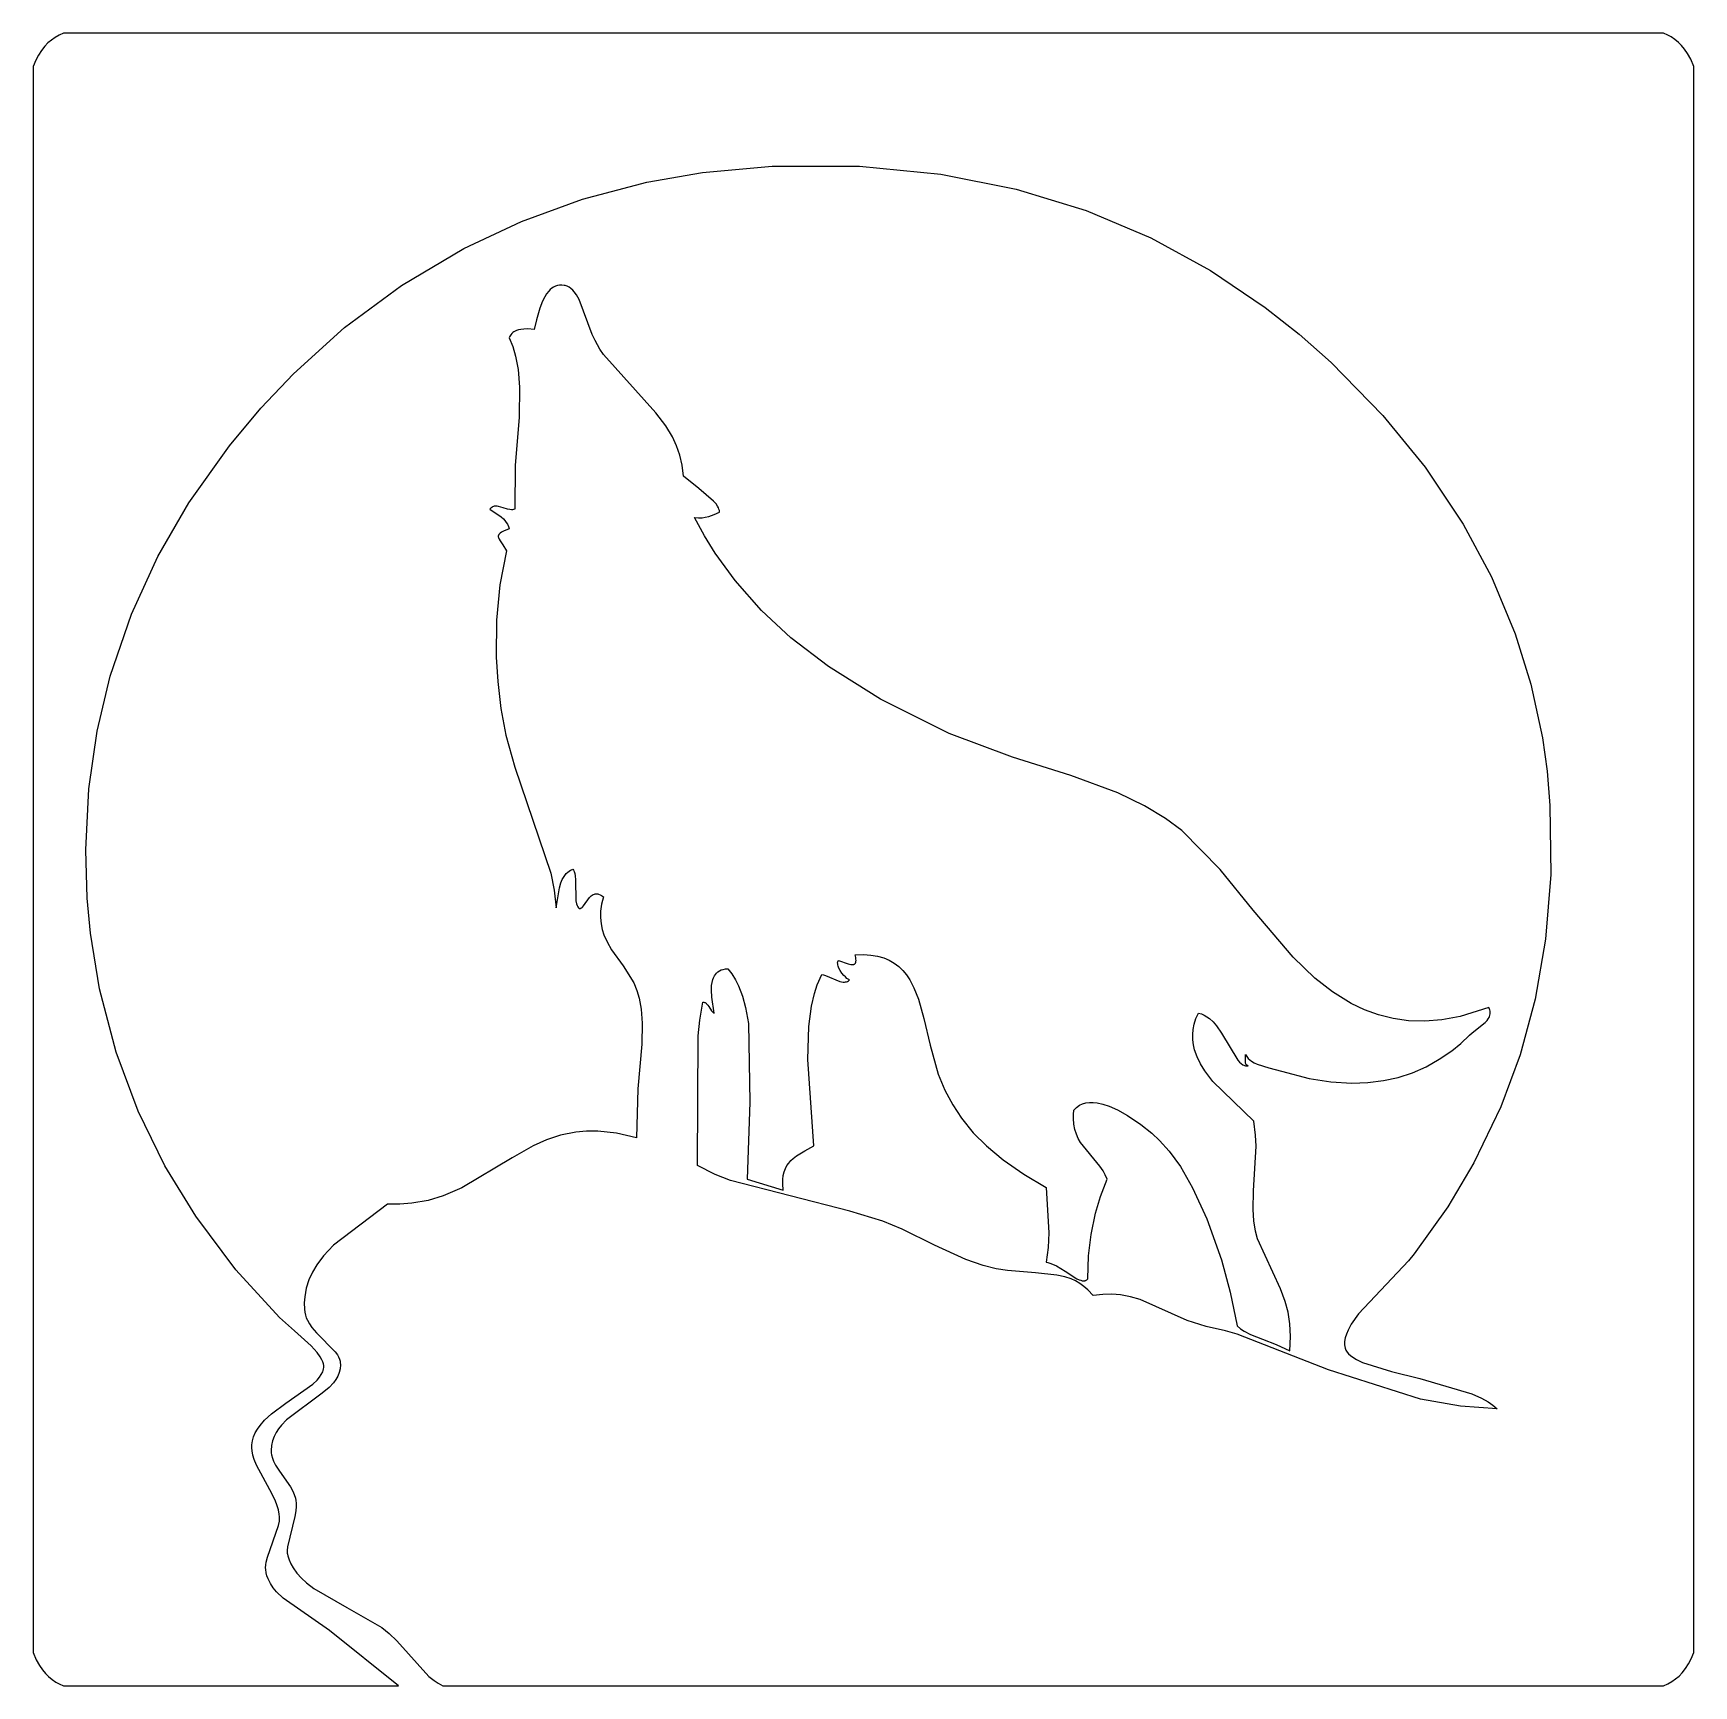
# Model space of a CAD drawing. Extents: x 0.14 to 6.61, y 0.12 to 6.56.
import ezdxf

# ---------------------------------------------------------------- set-up
doc = ezdxf.new("R2010")
doc.units = 0
doc.layers.add('WOLF', color=7, linetype='CONTINUOUS')

msp = doc.modelspace()

# ---------------------------------------------------------------- linework, layer by layer
at = {"layer": 'WOLF'}
msp.add_polyline3d([(0.1371, 0.2515, 5.4883), (0.149, 0.2237, 5.4883), (0.1613, 0.2013, 5.4883), (0.1734, 0.1836, 5.4883), (0.1847, 0.1701, 5.4883), (0.1971, 0.1577, 5.4883), (0.2107, 0.1465, 5.4883), (0.2256, 0.1366, 5.4883), (0.2384, 0.1296, 5.4883), (0.2557, 0.1221, 5.4883), (1.5608, 0.1221, 5.4883), (1.2911, 0.3378, 5.4883), (1.1112, 0.4629, 5.4883), (1.0856, 0.4883, 5.4883), (1.0725, 0.5043, 5.4883), (1.0614, 0.521, 5.4883), (1.0526, 0.5383, 5.4883), (1.0481, 0.5503, 5.4883), (1.0449, 0.5625, 5.4883), (1.043, 0.5751, 5.4883), (1.0427, 0.5821, 5.4883), (1.0433, 0.593, 5.4883), (1.0451, 0.6043, 5.4883), (1.0501, 0.6238, 5.4883), (1.0935, 0.7466, 5.4883), (1.0963, 0.7634, 5.4883), (1.0969, 0.7718, 5.4883), (1.097, 0.78, 5.4883), (1.0962, 0.7909, 5.4883), (1.0932, 0.8072, 5.4883), (1.0884, 0.8238, 5.4883), (1.0796, 0.8459, 5.4883), (1.0595, 0.885, 5.4883), (1.0068, 0.9811, 5.4883), (0.9978, 1.0038, 5.4883), (0.9929, 1.0208, 5.4883), (0.9898, 1.0378, 5.4883), (0.989, 1.0491, 5.4883), (0.9891, 1.0604, 5.4883), (0.9914, 1.0769, 5.4883), (0.9959, 1.0927, 5.4883), (1.0024, 1.1078, 5.4883), (1.0108, 1.1224, 5.4883), (1.0209, 1.1365, 5.4883), (1.0386, 1.1566, 5.4883), (1.0663, 1.182, 5.4883), (1.1213, 1.2229, 5.4883), (1.2265, 1.2977, 5.4883), (1.2432, 1.3134, 5.4883), (1.2524, 1.324, 5.4883), (1.2599, 1.3348, 5.4883), (1.2654, 1.3457, 5.4883), (1.2673, 1.3512, 5.4883), (1.2687, 1.3568, 5.4883), (1.2695, 1.3624, 5.4883), (1.2697, 1.3659, 5.4883), (1.2695, 1.3694, 5.4883), (1.2683, 1.3766, 5.4883), (1.2658, 1.3842, 5.4883), (1.2624, 1.392, 5.4883), (1.2554, 1.404, 5.4883), (1.2432, 1.4207, 5.4883), (1.22, 1.4464, 5.4883), (1.1554, 1.5052, 5.4883), (1.097, 1.5565, 5.4883), (0.9272, 1.7426, 5.4883), (0.7707, 1.9513, 5.4883), (0.6503, 2.148, 5.4883), (0.5458, 2.3613, 5.4883), (0.4598, 2.5911, 5.4883), (0.3953, 2.8374, 5.4883), (0.36, 3.0552, 5.4883), (0.3476, 3.1914, 5.4883), (0.342, 3.3793, 5.4883), (0.3539, 3.6163, 5.4883), (0.3863, 3.8417, 5.4883), (0.4371, 4.0556, 5.4883), (0.5198, 4.2971, 5.4883), (0.6231, 4.5223, 5.4883), (0.7437, 4.731, 5.4883), (0.902, 4.954, 5.4883), (1.0238, 5.0998, 5.4883), (1.1509, 5.2344, 5.4883), (1.3506, 5.4149, 5.4883), (1.5727, 5.5784, 5.4883), (1.8158, 5.722, 5.4883), (2.0399, 5.8272, 5.4883), (2.2775, 5.9139, 5.4883), (2.5278, 5.9803, 5.4883), (2.7455, 6.0188, 5.4883), (3.0168, 6.0434, 5.4883), (3.3568, 6.0429, 5.4883), (3.6735, 6.0122, 5.4883), (3.9677, 5.9538, 5.4883), (4.2404, 5.8701, 5.4883), (4.4924, 5.7638, 5.4883), (4.7248, 5.6372, 5.4883), (4.9384, 5.493, 5.4883), (5.0708, 5.3883, 5.4883), (5.1955, 5.2776, 5.4883), (5.3969, 5.0715, 5.4883), (5.5613, 4.8702, 5.4883), (5.7096, 4.6487, 5.4883), (5.8204, 4.4425, 5.4883), (5.9129, 4.2209, 5.4883), (5.9739, 4.0242, 5.4883), (6.0184, 3.8163, 5.4883), (6.0364, 3.6861, 5.4883), (6.0476, 3.5519, 5.4883), (6.0508, 3.2828, 5.4883), (6.031, 3.0316, 5.4883), (5.9905, 2.7976, 5.4883), (5.9316, 2.58, 5.4883), (5.8566, 2.3777, 5.4883), (5.7517, 2.1603, 5.4883), (5.6495, 1.9887, 5.4883), (5.5191, 1.8046, 5.4883), (5.4962, 1.7781, 5.4883), (5.3018, 1.5716, 5.4883), (5.2736, 1.5309, 5.4883), (5.2609, 1.5074, 5.4883), (5.2545, 1.4923, 5.4883), (5.25, 1.4777, 5.4883), (5.2476, 1.4637, 5.4883), (5.2473, 1.4504, 5.4883), (5.2481, 1.4441, 5.4883), (5.2494, 1.4379, 5.4883), (5.2508, 1.4339, 5.4883), (5.2525, 1.43, 5.4883), (5.2571, 1.4225, 5.4883), (5.2631, 1.4153, 5.4883), (5.2705, 1.4085, 5.4883), (5.2791, 1.4019, 5.4883), (5.2941, 1.3928, 5.4883), (5.3172, 1.3815, 5.4883), (5.4307, 1.3461, 5.4883), (5.5407, 1.3193, 5.4883), (5.7428, 1.2595, 5.4883), (5.7813, 1.2424, 5.4883), (5.8065, 1.2281, 5.4883), (5.8252, 1.2151, 5.4883), (5.8426, 1.2006, 5.4883), (5.6992, 1.2114, 5.4883), (5.5437, 1.2384, 5.4883), (5.1843, 1.3536, 5.4883), (4.8288, 1.4918, 5.4883), (4.783, 1.505, 5.4883), (4.708, 1.5224, 5.4883), (4.6347, 1.5458, 5.4883), (4.4505, 1.6277, 5.4883), (4.4132, 1.638, 5.4883), (4.3738, 1.6448, 5.4883), (4.3404, 1.6474, 5.4883), (4.3052, 1.6468, 5.4883), (4.2679, 1.6428, 5.4883), (4.2473, 1.6647, 5.4883), (4.2315, 1.6783, 5.4883), (4.2153, 1.6898, 5.4883), (4.1986, 1.6994, 5.4883), (4.1815, 1.7073, 5.4883), (4.1578, 1.7155, 5.4883), (4.1265, 1.7226, 5.4883), (4.0425, 1.7314, 5.4883), (3.9336, 1.7399, 5.4883), (3.8899, 1.7468, 5.4883), (3.8385, 1.7597, 5.4883), (3.7714, 1.7833, 5.4883), (3.6494, 1.8394, 5.4883), (3.5237, 1.9017, 5.4883), (3.4482, 1.9325, 5.4883), (3.3189, 1.972, 5.4883), (2.8543, 2.0905, 5.4883), (2.7948, 2.1144, 5.4883), (2.7256, 2.1498, 5.4883), (2.7286, 2.654, 5.4883), (2.7353, 2.7155, 5.4883), (2.7472, 2.7861, 5.4883), (2.7501, 2.7856, 5.4883), (2.7528, 2.7848, 5.4883), (2.7552, 2.7838, 5.4883), (2.7575, 2.7826, 5.4883), (2.7596, 2.7812, 5.4883), (2.7615, 2.7797, 5.4883), (2.7641, 2.7771, 5.4883), (2.7664, 2.7743, 5.4883), (2.7698, 2.7691, 5.4883), (2.7802, 2.7518, 5.4883), (2.7826, 2.749, 5.4883), (2.7852, 2.7464, 5.4883), (2.7871, 2.7449, 5.4883), (2.7881, 2.7442, 5.4883), (2.7903, 2.743, 5.4883), (2.7811, 2.8051, 5.4883), (2.78, 2.8326, 5.4883), (2.7809, 2.8501, 5.4883), (2.7828, 2.8625, 5.4883), (2.7857, 2.874, 5.4883), (2.7884, 2.8811, 5.4883), (2.7917, 2.8878, 5.4883), (2.7956, 2.8938, 5.4883), (2.8002, 2.8992, 5.4883), (2.8055, 2.9039, 5.4883), (2.8116, 2.908, 5.4883), (2.8184, 2.9112, 5.4883), (2.8261, 2.9135, 5.4883), (2.8347, 2.915, 5.4883), (2.8442, 2.9155, 5.4883), (2.8601, 2.8955, 5.4883), (2.874, 2.8733, 5.4883), (2.8862, 2.849, 5.4883), (2.9013, 2.8091, 5.4883), (2.9131, 2.7654, 5.4883), (2.9241, 2.7022, 5.4883), (2.9304, 2.3957, 5.4883), (2.9197, 2.0958, 5.4883), (3.06, 2.0527, 5.4883), (3.0578, 2.0781, 5.4883), (3.0582, 2.0952, 5.4883), (3.0602, 2.1107, 5.4883), (3.0637, 2.1246, 5.4883), (3.0686, 2.1373, 5.4883), (3.0746, 2.1487, 5.4883), (3.0818, 2.159, 5.4883), (3.0899, 2.1683, 5.4883), (3.0989, 2.1768, 5.4883), (3.112, 2.187, 5.4883), (3.1445, 2.2069, 5.4883), (3.1786, 2.2253, 5.4883), (3.1552, 2.5628, 5.4883), (3.1596, 2.6913, 5.4883), (3.1703, 2.7707, 5.4883), (3.1816, 2.8194, 5.4883), (3.1926, 2.8532, 5.4883), (3.211, 2.894, 5.4883), (3.2168, 2.8926, 5.4883), (3.225, 2.8898, 5.4883), (3.2806, 2.8666, 5.4883), (3.2875, 2.865, 5.4883), (3.2941, 2.8642, 5.4883), (3.2983, 2.8641, 5.4883), (3.3024, 2.8644, 5.4883), (3.3064, 2.8652, 5.4883), (3.3102, 2.8666, 5.4883), (3.3138, 2.8684, 5.4883), (3.3155, 2.8696, 5.4883), (3.3188, 2.8724, 5.4883), (3.3159, 2.8736, 5.4883), (3.3128, 2.8753, 5.4883), (3.3082, 2.8785, 5.4883), (3.302, 2.8838, 5.4883), (3.2959, 2.8901, 5.4883), (3.2887, 2.8991, 5.4883), (3.2824, 2.9087, 5.4883), (3.2772, 2.9184, 5.4883), (3.2742, 2.9259, 5.4883), (3.2727, 2.9312, 5.4883), (3.2721, 2.9345, 5.4883), (3.2719, 2.9376, 5.4883), (3.272, 2.9404, 5.4883), (3.2725, 2.943, 5.4883), (3.2729, 2.9441, 5.4883), (3.2734, 2.9452, 5.4883), (3.2741, 2.9462, 5.4883), (3.2748, 2.9471, 5.4883), (3.2757, 2.9479, 5.4883), (3.3129, 2.9354, 5.4883), (3.3237, 2.9331, 5.4883), (3.3289, 2.9326, 5.4883), (3.3319, 2.9327, 5.4883), (3.3345, 2.9331, 5.4883), (3.3368, 2.9338, 5.4883), (3.3378, 2.9343, 5.4883), (3.3387, 2.9348, 5.4883), (3.3395, 2.9355, 5.4883), (3.3403, 2.9362, 5.4883), (3.3409, 2.937, 5.4883), (3.3415, 2.9379, 5.4883), (3.342, 2.9389, 5.4883), (3.3425, 2.94, 5.4883), (3.3431, 2.9424, 5.4883), (3.3435, 2.9451, 5.4883), (3.3436, 2.9482, 5.4883), (3.3432, 2.9536, 5.4883), (3.3423, 2.9598, 5.4883), (3.3404, 2.9695, 5.4883), (3.3722, 2.9709, 5.4883), (3.4012, 2.9694, 5.4883), (3.4276, 2.9653, 5.4883), (3.4516, 2.9585, 5.4883), (3.4733, 2.9494, 5.4883), (3.4929, 2.938, 5.4883), (3.5104, 2.9245, 5.4883), (3.5262, 2.9091, 5.4883), (3.5403, 2.8919, 5.4883), (3.5529, 2.8731, 5.4883), (3.5693, 2.8422, 5.4883), (3.5872, 2.7969, 5.4883), (3.6083, 2.7226, 5.4883), (3.632, 2.6183, 5.4883), (3.664, 2.5057, 5.4883), (3.6902, 2.4433, 5.4883), (3.7205, 2.3862, 5.4883), (3.7548, 2.3339, 5.4883), (3.8007, 2.2769, 5.4883), (3.8515, 2.2253, 5.4883), (3.9164, 2.1709, 5.4883), (3.9974, 2.1149, 5.4883), (4.0846, 2.0635, 5.4883), (4.0949, 1.8875, 5.4883), (4.0924, 1.8292, 5.4883), (4.0846, 1.7723, 5.4883), (4.0916, 1.7711, 5.4883), (4.0987, 1.7692, 5.4883), (4.1096, 1.7652, 5.4883), (4.1246, 1.7579, 5.4883), (4.1586, 1.737, 5.4883), (4.2043, 1.7083, 5.4883), (4.2136, 1.704, 5.4883), (4.2194, 1.7019, 5.4883), (4.2249, 1.7005, 5.4883), (4.23, 1.7, 5.4883), (4.2324, 1.7, 5.4883), (4.2348, 1.7003, 5.4883), (4.237, 1.7009, 5.4883), (4.2391, 1.7016, 5.4883), (4.2411, 1.7027, 5.4883), (4.243, 1.704, 5.4883), (4.2447, 1.7056, 5.4883), (4.2464, 1.7075, 5.4883), (4.2493, 1.7974, 5.4883), (4.2594, 1.8801, 5.4883), (4.2775, 1.964, 5.4883), (4.2968, 2.0282, 5.4883), (4.3219, 2.0958, 5.4883), (4.3146, 2.1125, 5.4883), (4.3061, 2.1279, 5.4883), (4.2931, 2.1469, 5.4883), (4.2182, 2.2395, 5.4883), (4.2096, 2.255, 5.4883), (4.2024, 2.2717, 5.4883), (4.1968, 2.29, 5.4883), (4.193, 2.3101, 5.4883), (4.1912, 2.3323, 5.4883), (4.1913, 2.3483, 5.4883), (4.1924, 2.3655, 5.4883), (4.2028, 2.3758, 5.4883), (4.2141, 2.3838, 5.4883), (4.2264, 2.3896, 5.4883), (4.2395, 2.3934, 5.4883), (4.2534, 2.3953, 5.4883), (4.2678, 2.3954, 5.4883), (4.2828, 2.3938, 5.4883), (4.306, 2.3888, 5.4883), (4.3299, 2.3809, 5.4883), (4.362, 2.3666, 5.4883), (4.4016, 2.3445, 5.4883), (4.4532, 2.3094, 5.4883), (4.4963, 2.2749, 5.4883), (4.5268, 2.2468, 5.4883), (4.5641, 2.2051, 5.4883), (4.6076, 2.1448, 5.4883), (4.6554, 2.0628, 5.4883), (4.7113, 1.9418, 5.4883), (4.768, 1.7818, 5.4883), (4.8023, 1.6554, 5.4883), (4.8288, 1.5242, 5.4883), (4.8421, 1.5133, 5.4883), (4.8567, 1.5037, 5.4883), (4.8804, 1.4912, 5.4883), (4.9276, 1.472, 5.4883), (4.9806, 1.4525, 5.4883), (5.0337, 1.4271, 5.4883), (5.0371, 1.4824, 5.4883), (5.0346, 1.5325, 5.4883), (5.0272, 1.5781, 5.4883), (5.016, 1.62, 5.4883), (4.9978, 1.6684, 5.4883), (4.9083, 1.8641, 5.4883), (4.9004, 1.893, 5.4883), (4.8935, 1.934, 5.4883), (4.8908, 1.9783, 5.4883), (4.8932, 2.0501, 5.4883), (4.9029, 2.2243, 5.4883), (4.9006, 2.2671, 5.4883), (4.8935, 2.3223, 5.4883), (4.7346, 2.4763, 5.4883), (4.7025, 2.5184, 5.4883), (4.6863, 2.5448, 5.4883), (4.6731, 2.5721, 5.4883), (4.6632, 2.6003, 5.4883), (4.6588, 2.6196, 5.4883), (4.6563, 2.6392, 5.4883), (4.6559, 2.6592, 5.4883), (4.6577, 2.6796, 5.4883), (4.6618, 2.7004, 5.4883), (4.6685, 2.7215, 5.4883), (4.6778, 2.743, 5.4883), (4.6896, 2.7399, 5.4883), (4.7007, 2.7352, 5.4883), (4.7112, 2.729, 5.4883), (4.7212, 2.7216, 5.4883), (4.7353, 2.7085, 5.4883), (4.7484, 2.6933, 5.4883), (4.7683, 2.6648, 5.4883), (4.8316, 2.5598, 5.4883), (4.8379, 2.5525, 5.4883), (4.8444, 2.5464, 5.4883), (4.851, 2.5418, 5.4883), (4.8544, 2.54, 5.4883), (4.8578, 2.5387, 5.4883), (4.8612, 2.5379, 5.4883), (4.8647, 2.5374, 5.4883), (4.8683, 2.5375, 5.4883), (4.8719, 2.538, 5.4883), (4.8701, 2.5384, 5.4883), (4.8685, 2.5389, 5.4883), (4.8671, 2.5397, 5.4883), (4.8659, 2.5406, 5.4883), (4.8648, 2.5417, 5.4883), (4.8639, 2.5429, 5.4883), (4.8631, 2.5443, 5.4883), (4.8624, 2.5458, 5.4883), (4.8617, 2.5483, 5.4883), (4.8612, 2.551, 5.4883), (4.8609, 2.5658, 5.4883), (4.8612, 2.5812, 5.4883), (4.8662, 2.5735, 5.4883), (4.872, 2.5667, 5.4883), (4.8784, 2.5607, 5.4883), (4.8854, 2.5553, 5.4883), (4.8955, 2.5491, 5.4883), (4.9064, 2.5438, 5.4883), (4.9524, 2.5293, 5.4883), (5.0014, 2.5165, 5.4883), (5.1091, 2.4887, 5.4883), (5.1946, 2.4752, 5.4883), (5.2762, 2.4702, 5.4883), (5.3387, 2.4724, 5.4883), (5.3989, 2.48, 5.4883), (5.4567, 2.4928, 5.4883), (5.5123, 2.511, 5.4883), (5.5655, 2.5344, 5.4883), (5.6166, 2.563, 5.4883), (5.6655, 2.5967, 5.4883), (5.7007, 2.6253, 5.4883), (5.7348, 2.6567, 5.4883), (5.7451, 2.6658, 5.4883), (5.7952, 2.7061, 5.4883), (5.8029, 2.7146, 5.4883), (5.8077, 2.7212, 5.4883), (5.8104, 2.7258, 5.4883), (5.8125, 2.7305, 5.4883), (5.814, 2.7353, 5.4883), (5.815, 2.7403, 5.4883), (5.8152, 2.7454, 5.4883), (5.8148, 2.7507, 5.4883), (5.8136, 2.7561, 5.4883), (5.8127, 2.7589, 5.4883), (5.8103, 2.7645, 5.4883), (5.6975, 2.7299, 5.4883), (5.6271, 2.7171, 5.4883), (5.5603, 2.7117, 5.4883), (5.497, 2.7135, 5.4883), (5.4368, 2.7217, 5.4883), (5.3797, 2.7359, 5.4883), (5.3254, 2.7557, 5.4883), (5.2736, 2.7805, 5.4883), (5.2005, 2.8258, 5.4883), (5.132, 2.8796, 5.4883), (5.0468, 2.9612, 5.4883), (4.8912, 3.1436, 5.4883), (4.7628, 3.3028, 5.4883), (4.6131, 3.4548, 5.4883), (4.5502, 3.5013, 5.4883), (4.4676, 3.5512, 5.4883), (4.3636, 3.6013, 5.4883), (4.1811, 3.669, 5.4883), (3.9537, 3.7406, 5.4883), (3.7071, 3.8323, 5.4883), (3.4393, 3.966, 5.4883), (3.2358, 4.0934, 5.4883), (3.09, 4.2056, 5.4883), (2.9755, 4.3121, 5.4883), (2.872, 4.4291, 5.4883), (2.795, 4.5352, 5.4883), (2.7532, 4.6028, 5.4883), (2.7148, 4.6736, 5.4883), (2.7299, 4.6727, 5.4883), (2.7436, 4.6733, 5.4883), (2.7561, 4.675, 5.4883), (2.7694, 4.6783, 5.4883), (2.7903, 4.6859, 5.4883), (2.8119, 4.6952, 5.4883), (2.8111, 4.7009, 5.4883), (2.8095, 4.7066, 5.4883), (2.8071, 4.7123, 5.4883), (2.8041, 4.7181, 5.4883), (2.7982, 4.7268, 5.4883), (2.7885, 4.7383, 5.4883), (2.7316, 4.7868, 5.4883), (2.6717, 4.8354, 5.4883), (2.6667, 4.8778, 5.4883), (2.6575, 4.9172, 5.4883), (2.6446, 4.954, 5.4883), (2.6283, 4.9885, 5.4883), (2.6022, 5.0315, 5.4883), (2.564, 5.0815, 5.4883), (2.3597, 5.3091, 5.4883), (2.3456, 5.3304, 5.4883), (2.3265, 5.3639, 5.4883), (2.3159, 5.3874, 5.4883), (2.2648, 5.5234, 5.4883), (2.2543, 5.5415, 5.4883), (2.2457, 5.5532, 5.4883), (2.2394, 5.5601, 5.4883), (2.2328, 5.566, 5.4883), (2.2257, 5.571, 5.4883), (2.2182, 5.5749, 5.4883), (2.2102, 5.5777, 5.4883), (2.2059, 5.5786, 5.4883), (2.1971, 5.5796, 5.4883), (2.1883, 5.5793, 5.4883), (2.1801, 5.5779, 5.4883), (2.1723, 5.5753, 5.4883), (2.165, 5.5719, 5.4883), (2.1582, 5.5675, 5.4883), (2.1518, 5.5622, 5.4883), (2.1459, 5.5562, 5.4883), (2.1377, 5.546, 5.4883), (2.1303, 5.5345, 5.4883), (2.1217, 5.5177, 5.4883), (2.1111, 5.4904, 5.4883), (2.0982, 5.4447, 5.4883), (2.0893, 5.407, 5.4883), (2.0642, 5.4088, 5.4883), (2.049, 5.4084, 5.4883), (2.0374, 5.4071, 5.4883), (2.0288, 5.4053, 5.4883), (2.021, 5.4028, 5.4883), (2.0156, 5.4004, 5.4883), (2.0106, 5.3976, 5.4883), (2.0061, 5.3944, 5.4883), (2.0021, 5.3907, 5.4883), (1.9985, 5.3865, 5.4883), (1.9954, 5.3818, 5.4883), (1.9937, 5.3783, 5.4883), (1.9922, 5.3747, 5.4883), (2.0062, 5.3402, 5.4883), (2.0169, 5.3034, 5.4883), (2.0264, 5.251, 5.4883), (2.032, 5.1816, 5.4883), (2.0304, 5.0652, 5.4883), (2.0159, 4.8774, 5.4883), (2.0138, 4.706, 5.4883), (2.0094, 4.705, 5.4883), (2.005, 4.7044, 5.4883), (2.0006, 4.7043, 5.4883), (1.9941, 4.7048, 5.4883), (1.9855, 4.7065, 5.4883), (1.9685, 4.7117, 5.4883), (1.9505, 4.7172, 5.4883), (1.9448, 4.7183, 5.4883), (1.9411, 4.7186, 5.4883), (1.9375, 4.7185, 5.4883), (1.934, 4.718, 5.4883), (1.9306, 4.7171, 5.4883), (1.9273, 4.7157, 5.4883), (1.9241, 4.7137, 5.4883), (1.921, 4.7111, 5.4883), (1.9196, 4.7096, 5.4883), (1.9167, 4.706, 5.4883), (1.9602, 4.677, 5.4883), (1.9698, 4.6684, 5.4883), (1.9756, 4.6622, 5.4883), (1.9808, 4.6553, 5.4883), (1.9854, 4.6478, 5.4883), (1.9892, 4.6395, 5.4883), (1.9922, 4.6304, 5.4883), (1.9703, 4.6213, 5.4883), (1.9626, 4.6171, 5.4883), (1.9568, 4.613, 5.4883), (1.9539, 4.6104, 5.4883), (1.9518, 4.6078, 5.4883), (1.951, 4.6065, 5.4883), (1.9503, 4.6051, 5.4883), (1.9498, 4.6038, 5.4883), (1.9495, 4.6025, 5.4883), (1.9493, 4.6011, 5.4883), (1.9493, 4.5998, 5.4883), (1.9494, 4.5984, 5.4883), (1.9499, 4.5956, 5.4883), (1.951, 4.5926, 5.4883), (1.9525, 4.5896, 5.4883), (1.9565, 4.583, 5.4883), (1.9675, 4.5673, 5.4883), (1.9814, 4.5442, 5.4883), (1.9557, 4.4121, 5.4883), (1.9419, 4.2741, 5.4883), (1.9412, 4.1295, 5.4883), (1.9476, 4.0351, 5.4883), (1.9598, 3.9294, 5.4883), (1.9788, 3.8263, 5.4883), (2.0145, 3.701, 5.4883), (2.1544, 3.2882, 5.4883), (2.167, 3.2225, 5.4883), (2.1755, 3.1528, 5.4883), (2.188, 3.2309, 5.4883), (2.1939, 3.2509, 5.4883), (2.1989, 3.2632, 5.4883), (2.2034, 3.2716, 5.4883), (2.2085, 3.2794, 5.4883), (2.2144, 3.2865, 5.4883), (2.2211, 3.2928, 5.4883), (2.226, 3.2964, 5.4883), (2.2314, 3.2997, 5.4883), (2.2342, 3.3012, 5.4883), (2.2403, 3.3038, 5.4883), (2.2427, 3.2994, 5.4883), (2.2448, 3.2945, 5.4883), (2.2472, 3.2866, 5.4883), (2.2488, 3.2779, 5.4883), (2.2503, 3.2621, 5.4883), (2.2521, 3.1811, 5.4883), (2.2544, 3.1695, 5.4883), (2.257, 3.1618, 5.4883), (2.2592, 3.1571, 5.4883), (2.2618, 3.1528, 5.4883), (2.2633, 3.1519, 5.4883), (2.2647, 3.1513, 5.4883), (2.2661, 3.1509, 5.4883), (2.2676, 3.1508, 5.4883), (2.2689, 3.1509, 5.4883), (2.2703, 3.1513, 5.4883), (2.2717, 3.1519, 5.4883), (2.2731, 3.1527, 5.4883), (2.2745, 3.1537, 5.4883), (2.2772, 3.1563, 5.4883), (2.2814, 3.1612, 5.4883), (2.3051, 3.1938, 5.4883), (2.3109, 3.1994, 5.4883), (2.3151, 3.2025, 5.4883), (2.3195, 3.205, 5.4883), (2.3242, 3.2068, 5.4883), (2.3266, 3.2073, 5.4883), (2.3291, 3.2077, 5.4883), (2.3317, 3.2078, 5.4883), (2.3344, 3.2077, 5.4883), (2.3371, 3.2073, 5.4883), (2.34, 3.2066, 5.4883), (2.3459, 3.2043, 5.4883), (2.3522, 3.2008, 5.4883), (2.3589, 3.196, 5.4883), (2.3518, 3.1674, 5.4883), (2.3481, 3.1405, 5.4883), (2.3476, 3.1153, 5.4883), (2.3499, 3.0915, 5.4883), (2.3546, 3.069, 5.4883), (2.3614, 3.0478, 5.4883), (2.3732, 3.0211, 5.4883), (2.3912, 2.99, 5.4883), (2.4362, 2.9273, 5.4883), (2.4775, 2.8616, 5.4883), (2.4894, 2.8316, 5.4883), (2.4984, 2.8008, 5.4883), (2.5063, 2.7584, 5.4883), (2.5106, 2.7034, 5.4883), (2.5092, 2.6226, 5.4883), (2.4939, 2.4482, 5.4883), (2.4883, 2.2576, 5.4883), (2.4096, 2.2754, 5.4883), (2.3378, 2.2829, 5.4883), (2.2934, 2.2827, 5.4883), (2.2515, 2.2789, 5.4883), (2.1925, 2.267, 5.4883), (2.1376, 2.2489, 5.4883), (2.0857, 2.2258, 5.4883), (2.0038, 2.1798, 5.4883), (1.8077, 2.062, 5.4883), (1.7351, 2.0308, 5.4883), (1.676, 2.0132, 5.4883), (1.6121, 2.0019, 5.4883), (1.5663, 1.9984, 5.4883), (1.5176, 1.9988, 5.4883), (1.3067, 1.8386, 5.4883), (1.2684, 1.7978, 5.4883), (1.2419, 1.7624, 5.4883), (1.2251, 1.7339, 5.4883), (1.2115, 1.7036, 5.4883), (1.2014, 1.6716, 5.4883), (1.1953, 1.6375, 5.4883), (1.1936, 1.6137, 5.4883), (1.194, 1.5889, 5.4883), (1.1953, 1.5776, 5.4883), (1.1978, 1.5667, 5.4883), (1.2012, 1.5563, 5.4883), (1.2056, 1.5463, 5.4883), (1.2136, 1.532, 5.4883), (1.2232, 1.5185, 5.4883), (1.2416, 1.4972, 5.4883), (1.3142, 1.4233, 5.4883), (1.3223, 1.4114, 5.4883), (1.3267, 1.4033, 5.4883), (1.3302, 1.395, 5.4883), (1.3327, 1.3865, 5.4883), (1.3335, 1.3821, 5.4883), (1.3343, 1.3732, 5.4883), (1.3332, 1.3576, 5.4883), (1.3298, 1.3429, 5.4883), (1.3242, 1.3289, 5.4883), (1.3165, 1.3156, 5.4883), (1.3071, 1.3029, 5.4883), (1.2901, 1.2848, 5.4883), (1.2631, 1.2618, 5.4883), (1.1237, 1.1583, 5.4883), (1.1045, 1.1381, 5.4883), (1.0933, 1.1239, 5.4883), (1.0836, 1.1088, 5.4883), (1.0757, 1.0928, 5.4883), (1.0698, 1.0759, 5.4883), (1.066, 1.0579, 5.4883), (1.0646, 1.0388, 5.4883), (1.065, 1.03, 5.4883), (1.0662, 1.0214, 5.4883), (1.0693, 1.0089, 5.4883), (1.0739, 0.9969, 5.4883), (1.0819, 0.9814, 5.4883), (1.0968, 0.9588, 5.4883), (1.1403, 0.8975, 5.4883), (1.1491, 0.8807, 5.4883), (1.1545, 0.8675, 5.4883), (1.1586, 0.8536, 5.4883), (1.1605, 0.8439, 5.4883), (1.1617, 0.8339, 5.4883), (1.162, 0.8211, 5.4883), (1.1608, 0.8037, 5.4883), (1.1572, 0.7818, 5.4883), (1.1275, 0.664, 5.4883), (1.1267, 0.6493, 5.4883), (1.1274, 0.6389, 5.4883), (1.1279, 0.6355, 5.4883), (1.1293, 0.629, 5.4883), (1.1348, 0.6125, 5.4883), (1.1417, 0.5968, 5.4883), (1.15, 0.5819, 5.4883), (1.1648, 0.561, 5.4883), (1.1821, 0.5415, 5.4883), (1.2018, 0.5234, 5.4883), (1.231, 0.5009, 5.4883), (1.3593, 0.4274, 5.4883), (1.496, 0.3486, 5.4883), (1.524, 0.3263, 5.4883), (1.5536, 0.2977, 5.4883), (1.6787, 0.1586, 5.4883), (1.699, 0.1427, 5.4883), (1.7155, 0.1319, 5.4883), (1.7333, 0.1221, 5.4883), (6.4898, 0.1221, 5.4883), (6.5071, 0.1296, 5.4883), (6.523, 0.1384, 5.4883), (6.5376, 0.1486, 5.4883), (6.551, 0.1601, 5.4883), (6.5632, 0.1727, 5.4883), (6.5763, 0.1894, 5.4883), (6.5879, 0.2075, 5.4883), (6.5981, 0.2271, 5.4883), (6.6084, 0.2515, 5.4883), (6.6084, 6.4317, 5.4883), (6.5965, 6.4594, 5.4883), (6.5842, 6.4818, 5.4883), (6.5721, 6.4995, 5.4883), (6.5608, 6.513, 5.4883), (6.5484, 6.5254, 5.4883), (6.5348, 6.5366, 5.4883), (6.5199, 6.5466, 5.4883), (6.5071, 6.5536, 5.4883), (6.4898, 6.5611, 5.4883), (0.2557, 6.5611, 5.4883), (0.2384, 6.5536, 5.4883), (0.2225, 6.5447, 5.4883), (0.2079, 6.5345, 5.4883), (0.1945, 6.523, 5.4883), (0.1823, 6.5104, 5.4883), (0.1692, 6.4938, 5.4883), (0.1576, 6.4756, 5.4883), (0.1474, 6.4561, 5.4883), (0.1371, 6.4317, 5.4883)], close=True, dxfattribs=at)

doc.saveas('drawing.dxf')
